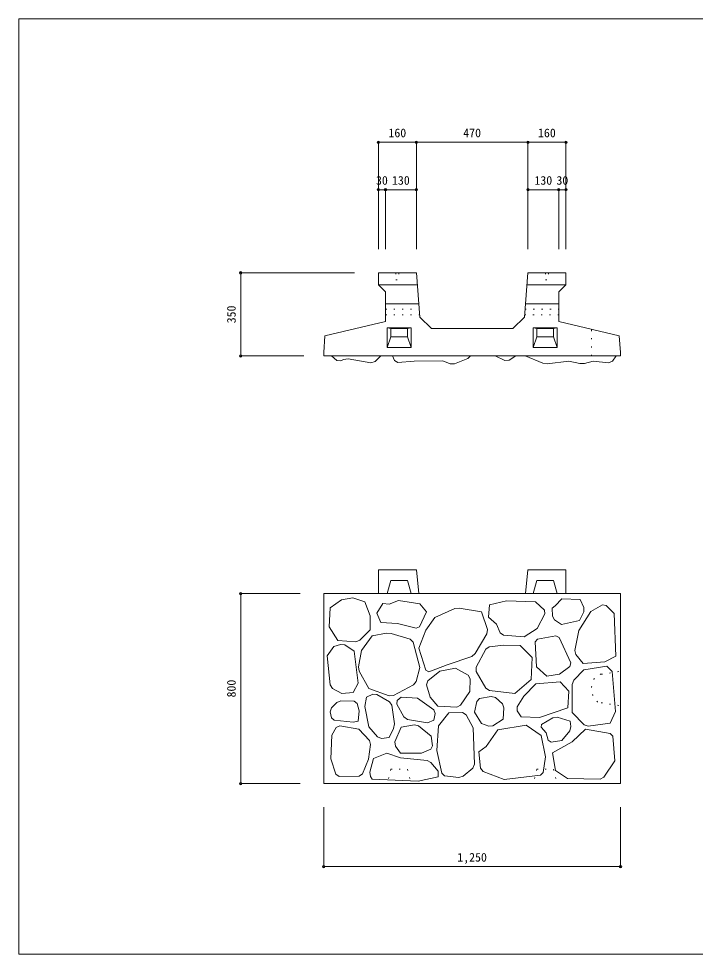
# Model space of a CAD drawing. Units: millimetres, scale not verified. Extents: x 120 to 5820, y 130 to 4070.
# Drawn here: x 120 to 2970, y 130 to 4070 of the extents above; entities that cross this region are included whole.
import ezdxf
from ezdxf.enums import TextEntityAlignment as Align

# ---------------------------------------------------------------- set-up
doc = ezdxf.new("R2010")
doc.units = ezdxf.units.MM
doc.header["$LTSCALE"] = 20
doc.header["$PDMODE"] = 32
doc.header["$PDSIZE"] = 10
doc.linetypes.add('DOTTED', pattern=[1.75, 0.25, -1.5])
for name, color, linetype, lineweight in [('_0-0_', 7, 'Continuous', 18), ('_0-1_', 7, 'Continuous', 18), ('_0-2_', 4, 'Continuous', 9)]:
    doc.layers.add(name, color=color, linetype=linetype, lineweight=lineweight)
doc.styles.add('ＭＳ ゴシック', font='')
doc.styles.get('ＭＳ ゴシック').set_extended_font_data('MS Gothic')

msp = doc.modelspace()

# ---------------------------------------------------------------- linework, layer by layer
at = {"layer": '_0-0_'}
for p, q in [((120, 4070), (5820, 4070)), ((120, 4070), (120, 130)), ((5820, 130), (120, 130))]:
    msp.add_line(p, q, dxfattribs=at)
at = {"layer": '_0-1_'}
for p, q in [((1635.01, 2999.82), (1795.01, 2999.82)), ((1635.01, 2999.82), (1635.01, 2949.82)), ((1795.01, 2999.82), (1810.1, 2813.73)), ((2249.92, 2813.73), (2265.01, 2999.82)), ((2265.01, 2999.82), (2425.01, 2999.82)), ((2425.01, 2999.82), (2425.01, 2949.82)), ((1635.01, 2949.82), (1665.01, 2919.82)), ((1635.01, 2949.82), (1799.06, 2949.82)), ((1665.01, 2919.82), (1665.01, 2794.82)), ((2260.95, 2949.82), (2425.01, 2949.82)), ((2395.01, 2919.82), (2425.01, 2949.82)), ((2395.01, 2919.82), (2395.01, 2794.82)), ((1665.01, 2869.82), (1805.55, 2869.82)), ((2254.47, 2869.82), (2395.01, 2869.82)), ((1810.1, 2813.73), (1859.01, 2764.82)), ((2201.01, 2764.82), (2249.92, 2813.73)), ((1410.01, 2734.82), (1665.01, 2794.82)), ((1672.51, 2767.82), (1772.51, 2767.82)), ((1672.51, 2684.82), (1672.51, 2767.82)), ((1687.51, 2764.82), (1672.51, 2767.82)), ((1687.51, 2764.82), (1757.51, 2764.82)), ((1687.51, 2729.82), (1687.51, 2764.82)), ((1757.51, 2764.82), (1772.51, 2767.82)), ((1757.51, 2729.82), (1757.51, 2764.82)), ((1772.51, 2684.82), (1772.51, 2767.82)), ((2201.01, 2764.82), (1859.01, 2764.82)), ((2287.51, 2767.82), (2387.51, 2767.82)), ((2287.51, 2684.82), (2287.51, 2767.82)), ((2302.51, 2764.82), (2287.51, 2767.82)), ((2302.51, 2729.82), (2302.51, 2764.82)), ((2302.51, 2764.82), (2372.51, 2764.82)), ((2372.51, 2764.82), (2387.51, 2767.82)), ((2372.51, 2729.82), (2372.51, 2764.82)), ((2387.51, 2684.82), (2387.51, 2767.82)), ((2395.01, 2794.82), (2650.01, 2734.82)), ((1405.01, 2664.82), (1410.01, 2734.82)), ((1672.51, 2684.82), (1687.51, 2729.82)), ((1687.51, 2729.82), (1757.51, 2729.82)), ((1757.51, 2729.82), (1772.51, 2684.82)), ((2287.51, 2684.82), (2302.51, 2729.82)), ((2302.51, 2729.82), (2372.51, 2729.82)), ((2372.51, 2729.82), (2387.51, 2684.82)), ((2650.01, 2734.82), (2655.01, 2664.82)), ((1672.51, 2684.82), (1772.51, 2684.82)), ((2287.51, 2684.82), (2387.51, 2684.82)), ((1405.01, 2664.82), (1405.01, 2649.82)), ((1405.01, 2649.82), (2655.01, 2649.82)), ((1460.66, 2630.94), (1438.01, 2649.82)), ((1620.92, 2626.55), (1645.29, 2649.82)), ((1702.66, 2630.39), (1693.92, 2649.82)), ((2012.14, 2639.24), (2023.34, 2649.82)), ((2168.05, 2630.47), (2127.43, 2649.82)), ((2185.54, 2631.5), (2214.63, 2649.82)), ((2327.47, 2619.5), (2254.01, 2649.82)), ((2620.87, 2628.02), (2636.86, 2649.82)), ((2655.01, 2664.82), (2655.01, 2649.82)), ((1477.29, 2629.01), (1460.66, 2630.94)), ((1477.29, 2629.01), (1488.79, 2634.77)), ((1488.79, 2634.77), (1507.6, 2637.57)), ((1507.6, 2637.57), (1603.82, 2621.31)), ((1603.82, 2621.31), (1620.92, 2626.55)), ((1716.73, 2622.1), (1702.66, 2630.39)), ((1716.73, 2622.1), (1785.15, 2627.81)), ((1785.15, 2627.81), (1906, 2629.44)), ((1937.54, 2616.82), (1906, 2629.44)), ((1937.54, 2616.82), (1956.11, 2616.82)), ((1956.11, 2616.82), (2012.14, 2639.24)), ((2185.54, 2631.5), (2168.05, 2630.47)), ((2327.47, 2619.5), (2346.65, 2616.82)), ((2346.65, 2616.82), (2437.8, 2627.27)), ((2484.26, 2617.97), (2437.8, 2627.27)), ((2484.26, 2617.97), (2503.77, 2618.44)), ((2503.77, 2618.44), (2540.41, 2627.6)), ((2605.01, 2620.97), (2540.41, 2627.6)), ((2605.01, 2620.97), (2620.87, 2628.02)), ((1795.01, 1749.13), (1635.01, 1749.13)), ((1635.01, 1749.13), (1635.01, 1649.13)), ((1795.01, 1749.13), (1805.55, 1649.13)), ((2254.47, 1649.13), (2265.01, 1749.13)), ((2265.01, 1749.13), (2425.01, 1749.13)), ((2425.01, 1749.13), (2425.01, 1649.13)), ((1687.51, 1704.13), (1672.51, 1649.13)), ((1687.51, 1704.13), (1757.51, 1704.13)), ((1757.51, 1704.13), (1772.51, 1649.13)), ((2302.51, 1704.13), (2287.51, 1649.13)), ((2302.51, 1704.13), (2372.51, 1704.13)), ((2372.51, 1704.13), (2387.51, 1649.13)), ((1405.01, 849.13), (1405.01, 1649.13)), ((1405.01, 1649.13), (2655.01, 1649.13)), ((1480.39, 1622.94), (1431.87, 1589.43)), ((1528.15, 1630.76), (1480.39, 1622.94)), ((1577.39, 1614.93), (1528.15, 1630.76)), ((1680.13, 1603.93), (1719.79, 1619.6)), ((1719.79, 1619.6), (1810.37, 1605.89)), ((2174.11, 1618.47), (2102.73, 1601.01)), ((2296.33, 1614.87), (2174.11, 1618.47)), ((2380.03, 1597.93), (2407.76, 1627.2)), ((2407.76, 1627.2), (2485.3, 1623.6)), ((2500.65, 1590.08), (2485.3, 1623.6)), ((2655.01, 1649.13), (2655.01, 849.13)), ((1431.87, 1589.43), (1427.48, 1508.54)), ((1601.13, 1556.02), (1577.39, 1614.93)), ((1628.24, 1566.72), (1653.21, 1607.36)), ((1653.21, 1607.36), (1680.13, 1603.93)), ((1810.37, 1605.89), (1837.3, 1572.6)), ((1956.45, 1585.65), (1873.53, 1548.6)), ((1975.44, 1588.09), (1956.45, 1585.65)), ((1975.44, 1588.09), (2068.88, 1572.6)), ((2102.73, 1601.01), (2099.14, 1550.17)), ((2334.2, 1579.58), (2296.33, 1614.87)), ((2334.2, 1579.58), (2336.89, 1563.9)), ((2366.68, 1588.17), (2380.03, 1597.93)), ((2367.87, 1554), (2366.68, 1588.17)), ((2500.65, 1590.08), (2500.39, 1572.02)), ((2578.81, 1601.7), (2529.98, 1573.79)), ((2578.81, 1601.7), (2594.48, 1599.5)), ((2594.48, 1599.5), (2628.57, 1564.55)), ((1599.81, 1496.23), (1601.13, 1556.02)), ((1645.86, 1527.06), (1628.24, 1566.72)), ((1807.74, 1509.2), (1837.3, 1572.6)), ((1834.85, 1495.24), (1873.53, 1548.6)), ((2094.08, 1497.86), (2068.88, 1572.6)), ((2099.14, 1550.17), (2132.01, 1520.9)), ((2336.89, 1563.9), (2304.55, 1501.9)), ((2367.87, 1554), (2376.56, 1538.49)), ((2376.56, 1538.49), (2406.22, 1518.85)), ((2479.65, 1493.69), (2529.98, 1573.79)), ((2500.39, 1572.02), (2482.22, 1535.28)), ((2628.57, 1564.55), (2635.76, 1384.82)), ((1427.48, 1508.54), (1464.41, 1450.95)), ((1714.9, 1523.63), (1645.86, 1527.06)), ((1793.85, 1502.7), (1714.9, 1523.63)), ((1793.85, 1502.7), (1807.74, 1509.2)), ((2094.08, 1497.86), (2092.17, 1479.79)), ((2147.67, 1483.4), (2132.01, 1520.9)), ((2249.6, 1467.5), (2304.55, 1501.9)), ((2482.22, 1535.28), (2406.22, 1518.85)), ((1556.7, 1452.37), (1599.81, 1496.23)), ((1564.64, 1409.19), (1609.48, 1470.74)), ((1669.12, 1482.06), (1609.48, 1470.74)), ((1669.12, 1482.06), (1688.52, 1481.04)), ((1688.52, 1481.04), (1768.72, 1456.91)), ((1804.98, 1418.86), (1834.85, 1495.24)), ((2042.66, 1396.61), (2092.17, 1479.79)), ((2147.67, 1483.4), (2161.5, 1473.49)), ((2161.5, 1473.49), (2249.6, 1467.5)), ((2305.12, 1457.13), (2382.75, 1471.53)), ((2382.75, 1471.53), (2396.74, 1464.26)), ((2445.61, 1357.08), (2396.74, 1464.26)), ((2462.19, 1410.01), (2479.65, 1493.69)), ((1447.68, 1426.38), (1419.58, 1386.39)), ((1475.96, 1435.27), (1447.68, 1426.38)), ((1539.72, 1445.91), (1464.41, 1450.95)), ((1475.96, 1435.27), (1493.85, 1432.76)), ((1493.85, 1432.76), (1533.05, 1406.92)), ((1539.72, 1445.91), (1556.7, 1452.37)), ((1768.72, 1456.91), (1780.93, 1444.38)), ((1780.93, 1444.38), (1809.95, 1337.97)), ((1835.18, 1326.04), (1804.98, 1418.86)), ((2087.01, 1414.36), (2101.6, 1424.45)), ((2101.6, 1424.45), (2163.89, 1432.23)), ((2163.89, 1432.23), (2232.1, 1430.23)), ((2232.1, 1430.23), (2283.25, 1380.08)), ((2295.81, 1445.32), (2305.12, 1457.13)), ((2295.81, 1445.32), (2301.31, 1339.95)), ((1432.57, 1264.49), (1419.58, 1386.39)), ((1549.26, 1271.84), (1533.05, 1406.92)), ((1551.57, 1340.76), (1564.64, 1409.19)), ((2028.09, 1384.75), (1925.43, 1349.33)), ((2028.09, 1384.75), (2042.66, 1396.61)), ((2047.18, 1338.77), (2087.01, 1414.36)), ((2283.25, 1380.08), (2279.24, 1287.8)), ((2462.19, 1410.01), (2466.47, 1392.49)), ((2466.47, 1392.49), (2497.11, 1355.04)), ((2635.76, 1384.82), (2589.55, 1362.23)), ((1554.5, 1322.17), (1551.57, 1340.76)), ((1847.64, 1320.05), (1925.43, 1349.33)), ((2301.31, 1339.95), (2344.44, 1301.84)), ((2441.69, 1342.08), (2397.6, 1309.86)), ((2445.61, 1357.08), (2441.69, 1342.08)), ((2589.55, 1362.23), (2497.11, 1355.04)), ((2500.92, 1327.92), (2597.21, 1342.96)), ((2597.21, 1342.96), (2619.27, 1320.9)), ((1554.5, 1322.17), (1594.53, 1249.17)), ((1794.09, 1279.05), (1809.95, 1337.97)), ((1835.18, 1326.04), (1847.64, 1320.05)), ((1843.19, 1281.43), (1893.57, 1323.01)), ((1959.97, 1335), (1893.57, 1323.01)), ((2013.94, 1304.84), (1959.97, 1335)), ((2013.94, 1304.84), (2022.38, 1289.96)), ((2047.18, 1338.77), (2047.46, 1321.23)), ((2087.74, 1250.35), (2047.46, 1321.23)), ((2344.44, 1301.84), (2397.6, 1309.86)), ((2458.69, 1283.97), (2500.92, 1327.92)), ((2619.27, 1320.9), (2633.32, 1152.38)), ((1432.57, 1264.49), (1442.41, 1249.76)), ((1528.73, 1232.93), (1549.26, 1271.84)), ((1698.34, 1220.41), (1782.63, 1264.73)), ((1794.09, 1279.05), (1782.63, 1264.73)), ((1843.19, 1281.43), (1838.17, 1265.43)), ((1838.17, 1265.43), (1853, 1212.36)), ((2022.38, 1289.96), (2020.83, 1237.25)), ((2279.24, 1287.8), (2210.03, 1227.61)), ((2248.15, 1216.58), (2298.3, 1268.74)), ((2298.3, 1268.74), (2400.61, 1276.76)), ((2400.61, 1276.76), (2437.72, 1238.65)), ((2451.69, 1266.76), (2450.76, 1148.37)), ((2451.69, 1266.76), (2458.69, 1283.97)), ((1442.41, 1249.76), (1481.18, 1228.61)), ((1481.18, 1228.61), (1528.73, 1232.93)), ((1611.59, 1225.33), (1584.93, 1212.4)), ((1680.06, 1219.07), (1594.53, 1249.17)), ((1611.59, 1225.33), (1629.22, 1224.64)), ((1682.2, 1193.67), (1629.22, 1224.64)), ((1981.27, 1179.13), (2020.83, 1237.25)), ((2087.74, 1250.35), (2102.61, 1240.47)), ((2102.61, 1240.47), (2210.03, 1227.61)), ((2437.72, 1238.65), (2432.71, 1167.43)), ((1460.06, 1190.2), (1437.46, 1167.59)), ((1460.06, 1190.2), (1477.13, 1197.12)), ((1532.78, 1196.33), (1477.13, 1197.12)), ((1532.78, 1196.33), (1545.56, 1186.58)), ((1545.56, 1186.58), (1554.67, 1155.12)), ((1584.93, 1212.4), (1578.44, 1173.49)), ((1698.34, 1220.41), (1680.06, 1219.07)), ((1682.2, 1193.67), (1692.14, 1178.71)), ((1714.81, 1198.68), (1712.27, 1183.39)), ((1712.27, 1183.39), (1742.92, 1129.75)), ((1714.81, 1198.68), (1730.36, 1212.36)), ((1799.52, 1208.67), (1730.36, 1212.36)), ((1867.95, 1159.2), (1799.52, 1208.67)), ((1853, 1212.36), (1885.27, 1174.55)), ((2049.14, 1195.21), (2039.27, 1149.65)), ((2049.14, 1195.21), (2061.09, 1206.81)), ((2110.58, 1216.05), (2061.09, 1206.81)), ((2110.58, 1216.05), (2127.79, 1211.13)), ((2127.79, 1211.13), (2157.3, 1184.07)), ((2157.3, 1184.07), (2164.03, 1167.34)), ((2220.33, 1171.91), (2248.15, 1216.58)), ((1432.3, 1150.71), (1437.46, 1167.59)), ((1437.12, 1126.03), (1432.3, 1150.71)), ((1554.67, 1155.12), (1550.34, 1111.89)), ((1578.44, 1173.49), (1594.65, 1088.12)), ((1692.14, 1178.71), (1702.5, 1100.19)), ((1867.95, 1159.2), (1874.14, 1143.53)), ((1874.14, 1143.53), (1868.68, 1115.53)), ((1965.65, 1171.27), (1885.27, 1174.55)), ((1888.04, 1091.56), (1932.3, 1146.89)), ((1989.62, 1147.67), (1932.3, 1146.89)), ((1965.65, 1171.27), (1981.27, 1179.13)), ((1989.62, 1147.67), (2004.44, 1139.05)), ((2069.7, 1101.7), (2039.27, 1149.65)), ((2164.03, 1167.34), (2160.99, 1120.14)), ((2220.3, 1154.91), (2220.33, 1171.91)), ((2220.3, 1154.91), (2236.11, 1129.31)), ((2432.71, 1167.43), (2314.35, 1127.31)), ((2501.93, 1096.32), (2450.76, 1148.37)), ((2633.32, 1152.38), (2611.25, 1103.23)), ((1437.12, 1126.03), (1448.99, 1115.26)), ((1448.99, 1115.26), (1528.73, 1107.57)), ((1550.34, 1111.89), (1528.73, 1107.57)), ((1742.92, 1129.75), (1757.74, 1119.42)), ((1757.74, 1119.42), (1841.93, 1105.39)), ((1841.93, 1105.39), (1868.68, 1115.53)), ((2004.44, 1139.05), (2034.66, 1084.18)), ((2117.76, 1092.36), (2160.99, 1120.14)), ((2314.35, 1127.31), (2236.11, 1129.31)), ((2321.98, 1098.25), (2369.91, 1126.27)), ((2369.91, 1126.27), (2388.09, 1128.34)), ((2388.09, 1128.34), (2442.74, 1111.26)), ((2446.21, 1089.04), (2442.74, 1111.26)), ((2518.85, 1090.55), (2611.25, 1103.23)), ((1457.94, 1085.67), (1438.97, 1052.83)), ((1457.94, 1085.67), (1472.8, 1092.62)), ((1472.8, 1092.62), (1553.31, 1078.65)), ((1597.27, 1030.69), (1553.31, 1078.65)), ((1631.32, 1045.95), (1594.65, 1088.12)), ((1699.33, 1081.33), (1680.03, 1042.73)), ((1702.5, 1100.19), (1699.33, 1081.33)), ((1704.79, 1024.21), (1731.28, 1086.03)), ((1786.94, 1097), (1731.28, 1086.03)), ((1786.94, 1097), (1804.49, 1092.6)), ((1804.49, 1092.6), (1857.61, 1049.14)), ((1881.58, 988.28), (1888.04, 1091.56)), ((2039.85, 930.04), (2034.66, 1084.18)), ((2099.98, 1090.43), (2069.7, 1101.7)), ((2088.66, 1004.94), (2138.82, 1075.15)), ((2099.98, 1090.43), (2117.76, 1092.36)), ((2138.82, 1075.15), (2258.18, 1095.21)), ((2258.18, 1095.21), (2321.37, 1052.08)), ((2320.3, 1086.01), (2321.98, 1098.25)), ((2320.3, 1086.01), (2342.43, 1063.11)), ((2441.35, 1071.48), (2407.63, 1031.02)), ((2441.35, 1071.48), (2446.21, 1089.04)), ((2507.94, 1078.16), (2451.77, 1025)), ((2501.93, 1096.32), (2518.85, 1090.55)), ((2611.43, 1059.84), (2507.94, 1078.16)), ((1438.97, 1052.83), (1434.36, 953.24)), ((1597.27, 1030.69), (1602.49, 1013.44)), ((1631.32, 1045.95), (1647.83, 1039.42)), ((1647.83, 1039.42), (1680.03, 1042.73)), ((1863.55, 1008.32), (1857.61, 1049.14)), ((2321.37, 1052.08), (2338.42, 961.81)), ((2350.09, 1031.7), (2342.43, 1063.11)), ((2350.09, 1031.7), (2362.33, 1023.6)), ((2362.33, 1023.6), (2407.63, 1031.02)), ((2451.77, 1025), (2368.51, 978.86)), ((2611.43, 1059.84), (2622.16, 1048.14)), ((2622.16, 1048.14), (2631.31, 944.75)), ((1602.49, 1013.44), (1592.96, 952.32)), ((1704.79, 1024.21), (1706.75, 1006.95)), ((1706.75, 1006.95), (1728.51, 977.22)), ((1855.81, 994.44), (1816.11, 977.22)), ((1863.55, 1008.32), (1855.81, 994.44)), ((1901.66, 892.94), (1881.58, 988.28)), ((2058.57, 982.87), (2088.66, 1004.94)), ((1456.09, 888.04), (1434.36, 953.24)), ((1568.07, 889.69), (1592.96, 952.32)), ((1599.14, 896.53), (1614.17, 955.08)), ((1614.17, 955.08), (1670.42, 976.29)), ((1670.42, 976.29), (1727.59, 956.93)), ((1840.27, 946.76), (1727.59, 956.93)), ((1816.11, 977.22), (1728.51, 977.22)), ((1840.27, 946.76), (1856.46, 938.04)), ((2065.59, 913.58), (2058.57, 982.87)), ((2328.82, 895.47), (2338.42, 961.81)), ((2368.51, 978.86), (2380.55, 904.63)), ((1856.46, 938.04), (1886.2, 900.68)), ((2032.52, 913.63), (1991.61, 879.43)), ((2032.52, 913.63), (2039.85, 930.04)), ((2065.59, 913.58), (2075.92, 900.01)), ((2584.75, 875.81), (2631.31, 944.75)), ((1456.09, 888.04), (1469.25, 878.72)), ((1469.25, 878.72), (1554.38, 880.22)), ((1568.07, 889.69), (1554.38, 880.22)), ((1599.14, 896.53), (1601.91, 878.34)), ((1601.91, 878.34), (1608.64, 867.48)), ((1802.28, 859.18), (1608.64, 867.48)), ((1887.12, 877.63), (1802.28, 859.18)), ((1886.2, 900.68), (1887.12, 877.63)), ((1901.66, 892.94), (1913.64, 881.9)), ((1974.02, 874.27), (1913.64, 881.9)), ((1974.02, 874.27), (1991.61, 879.43)), ((2075.92, 900.01), (2164.9, 865.51)), ((2317.46, 884.35), (2164.9, 865.51)), ((2328.82, 895.47), (2317.46, 884.35)), ((2380.55, 904.63), (2431.71, 870.53)), ((2569.15, 867.72), (2431.71, 870.53)), ((2584.75, 875.81), (2569.15, 867.72)), ((1405.01, 849.13), (2655.01, 849.13))]:
    msp.add_line(p, q, dxfattribs=at)
at = {"layer": '_0-1_', "linetype": 'DOTTED'}
for p, q in [((1709.01, 2999.82), (1709.01, 2969.82)), ((1721.01, 2999.82), (1721.01, 2969.82)), ((2339.01, 2999.82), (2339.01, 2969.82)), ((2351.01, 2999.82), (2351.01, 2969.82)), ((1709.01, 2969.82), (1721.01, 2969.82)), ((2339.01, 2969.82), (2351.01, 2969.82)), ((1665.01, 2847.32), (1807.37, 2847.32)), ((2252.64, 2847.32), (2395.01, 2847.32)), ((1665.01, 2822.32), (1809.4, 2822.32)), ((2250.62, 2822.32), (2395.01, 2822.32)), ((2533.01, 2649.82), (2533.01, 2762.35)), ((2573.67, 1309.13), (2655.01, 1321.63)), ((2573.67, 1189.13), (2655.01, 1176.63)), ((1687.51, 909.13), (1672.51, 849.13)), ((1687.51, 909.13), (1757.51, 909.13)), ((1757.51, 909.13), (1772.51, 849.13)), ((2302.51, 909.13), (2287.51, 849.13)), ((2302.51, 909.13), (2372.51, 909.13)), ((2372.51, 909.13), (2387.51, 849.13))]:
    msp.add_line(p, q, dxfattribs=at)
msp.add_ellipse((2573.67, 1249.13), major_axis=(0, 60), ratio=0.677778, start_param=0, end_param=3.1415927, dxfattribs=at)
at = {"layer": '_0-2_'}
for p, q in [((2425.01, 3549.82), (1635.01, 3549.82)), ((1635.01, 3549.82), (1635.01, 3099.82)), ((1795.01, 3549.82), (1795.01, 3099.82)), ((2265.01, 3549.82), (2265.01, 3099.82)), ((2425.01, 3549.82), (2425.01, 3099.82)), ((1635.01, 3349.82), (1795.01, 3349.82)), ((1665.01, 3349.82), (1665.01, 3099.82)), ((2265.01, 3349.82), (2425.01, 3349.82)), ((2395.01, 3349.82), (2395.01, 3099.82)), ((1055.01, 2649.82), (1055.01, 2999.82)), ((1055.01, 2999.82), (1534.01, 2999.82)), ((1055.01, 2649.82), (1321.27, 2649.82)), ((1055.01, 1649.13), (1055.01, 849.13)), ((1055.01, 1649.13), (1305.01, 1649.13)), ((1055.01, 849.13), (1305.01, 849.13)), ((1405.01, 499.13), (1405.01, 749.13)), ((2655.01, 499.13), (2655.01, 749.13)), ((1405.01, 499.13), (2655.01, 499.13))]:
    msp.add_line(p, q, dxfattribs=at)
for p in [(1635.01, 3549.82), (1795.01, 3549.82), (2265.01, 3549.82), (2425.01, 3549.82), (1635.01, 3349.82), (1665.01, 3349.82), (1795.01, 3349.82), (2265.01, 3349.82), (2395.01, 3349.82), (2425.01, 3349.82), (1055.01, 2999.82), (1055.01, 2649.82), (1055.01, 1649.13), (1055.01, 849.13), (1405.01, 499.13), (2655.01, 499.13)]:
    msp.add_point(p, dxfattribs=at)

# ---------------------------------------------------------------- texts
at = {"layer": '_0-2_', "style": 'ＭＳ ゴシック'}
for s, p in [('160', (1677.51, 3559.82)), ('470', (1992.51, 3559.82)), ('160', (2307.51, 3559.82)), ('30', (1625.01, 3359.82)), ('130', (1692.51, 3359.82)), ('130', (2292.51, 3359.82)), ('30', (2385.01, 3359.82)), ('1,250', (1967.51, 509.13))]:
    msp.add_text(s, height=36.66, dxfattribs=at).set_placement(p, align=Align.BOTTOM_LEFT)
for s, p in [('350', (1045.01, 2787.32)), ('800', (1045.01, 1211.63))]:
    msp.add_text(s, height=36.66, rotation=90, dxfattribs=at).set_placement(p, align=Align.BOTTOM_LEFT)

doc.saveas('drawing.dxf')
